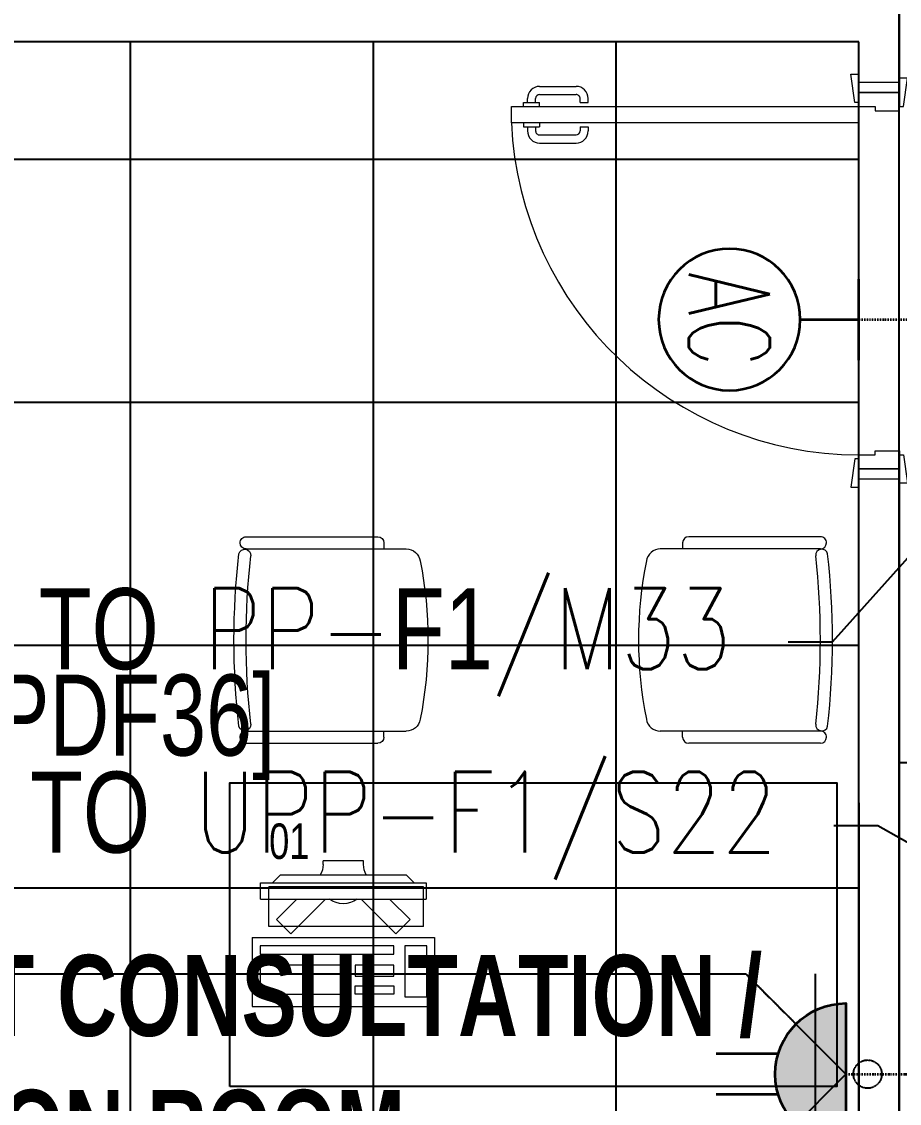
# Model space of a CAD drawing. Extents: x -178977 to 231842, y -29287 to 19916.
# Drawn here: x 40706 to 42876, y -12162 to -9490 of the extents above; entities that cross this region are included whole.
import ezdxf
from ezdxf import colors
from ezdxf.entities.mleader import LeaderData, LeaderLine
from ezdxf.enums import TextEntityAlignment as Align
from ezdxf.math import Vec2, Vec3

# ---------------------------------------------------------------- set-up
doc = ezdxf.new("R2010")
doc.units = 0
doc.header["$LTSCALE"] = 0.25
doc.linetypes.add('DASHDOT', pattern=[25.4, 12.7, -6.35, 0, -6.35])
doc.linetypes.add('HIDDEN', pattern=[9.525, 6.35, -3.175])
for name, color, linetype, lineweight in [('01-First Floor-FUR$0$72_EGR_BASE_TEXT', 252, 'Continuous', 5), ('01-First Floor-FUR$0$72_EGR_EQP_TAG', 142, 'Continuous', 5), ('01-First Floor-FUR$0$LOADING', 253, 'Continuous', 5), ('01-First Floor-FUR$0$Walls', 251, 'Continuous', 5), ('01-First Floor-FUR$0$Wooden Joinery', 251, 'Continuous', 5), ('E-LITE-CIRC', 6, 'Continuous', 25), ('E-LITE-CLNG-CNDT', 6, 'DASHDOT', 35), ('E-LITE-EXIT-NUMB', 6, 'Continuous', 25), ('E-POWR-CIRC-NUMB', 6, 'Continuous', 25), ('E-POWR-CLNG-CNDT', 6, 'DASHDOT', 35), ('E-POWR-FLOR-CNDT', 6, 'HIDDEN', 25), ('E-POWR-WALL @ 100', 4, 'Continuous', 35)]:
    doc.layers.add(name, color=color, linetype=linetype, lineweight=lineweight)
for name, color, linetype in [('01-First Floor-FUR$0$FALSE CEILING', 251, 'Continuous'), ('01-First Floor-FUR$0$TME-NON MEDICAL FURNITURE', 242, 'Continuous'), ('01-First Floor-FUR$0$X-WHITE glass', 255, 'Continuous'), ('E-POWR-IDEN', 101, 'Continuous')]:
    doc.layers.add(name, color=color, linetype=linetype)
doc.styles.add('01-First Floor-FUR$0$X3G_ENTITY_257CFD', font='swisscl.ttf', dxfattribs={"height": 200})
doc.styles.add('01-First Floor-FUR$0$X3G_ENTITY_9EC9', font='swisscl.ttf', dxfattribs={"height": 0.2})
doc.styles.add('01-First Floor-FUR$0$X3G_ENTITY_9F38', font='swisscl.ttf', dxfattribs={"height": 0.2})
doc.styles.add('DC_SIMPLEX', font='SIMPLEX.shx', dxfattribs={"width": 0.7})

# ---------------------------------------------------------------- blocks, each defined once
blk = doc.blocks.new('01-First Floor-FUR$0$A$C72370EFE')
at = {"layer": '01-First Floor-FUR$0$Wooden Joinery'}
for p, q in [((-0.01, -0.04), (-0.02, -0.04)), ((-0.01, -0.03), (-0.01, -0.07)), ((0, -0.03), (-0.01, -0.03)), ((0.04, -0.03), (0.05, -0.03)), ((0.05, -0.03), (0.05, -0.07)), ((0.05, -0.04), (0.06, -0.04)), ((-0.05, -0.07), (-0.05, -0.16)), ((-0.03, -0.07), (-0.03, -0.16)), ((-0.01, -0.06), (-0.02, -0.06)), ((0, -0.07), (-0.01, -0.07)), ((0.04, -0.07), (0.05, -0.07)), ((0.05, -0.06), (0.06, -0.06)), ((0.07, -0.07), (0.07, -0.16)), ((0.09, -0.07), (0.09, -0.16)), ((-0.01, -0.17), (-0.02, -0.17)), ((-0.01, -0.17), (-0.01, -0.19)), ((0.05, -0.17), (0.06, -0.17)), ((0.05, -0.17), (0.05, -0.19)), ((-0.01, -0.19), (-0.02, -0.19)), ((0.05, -0.19), (0.06, -0.19))]:
    blk.add_line(p, q, dxfattribs=at)
for centre, radius, start, end in [((-0.02, -0.07), 0.03, 90, 180), ((0.06, -0.07), 0.03, 0, 90), ((-0.02, -0.07), 0.01, 90, 180), ((0.06, -0.07), 0.01, 0, 90), ((-0.02, -0.16), 0.03, 180, 270), ((-0.02, -0.16), 0.01, 180, 270), ((0.06, -0.16), 0.01, 270, 0), ((0.06, -0.16), 0.03, 270, 0)]:
    blk.add_arc(centre, radius, start, end, dxfattribs=at)
blk = doc.blocks.new('01-First Floor-FUR$0$A$C5DAD61B4')
at = {"layer": '01-First Floor-FUR$0$Wooden Joinery'}
for points in [[(80, 959.1), (80, 969.1), (10, 979.1), (10, 959.1)], [(940, 959.1), (940, 969.1), (1010, 979.1), (1010, 959.1)], [(70, 859.1), (70, 849.1), (0, 839.1), (0, 859.1)], [(120, 859.1), (120, 0), (80, 0), (80, 859.1)], [(950, 859.1), (950, 849.1), (1020, 839.1), (1020, 859.1)]]:
    blk.add_lwpolyline(points, close=True, dxfattribs=at)
for points in [[(45, 859.1), (45, 959.1), (20, 959.1), (20, 859.1), (45, 859.1)], [(45, 859.1), (80, 859.1), (80, 899.1), (90, 899.1), (90, 959.1), (45, 959.1), (45, 859.1)], [(975, 859.1), (940, 859.1), (940, 899.1), (930, 899.1), (930, 959.1), (975, 959.1), (975, 859.1)], [(975, 859.1), (975, 959.1), (1000, 959.1), (1000, 859.1), (975, 859.1)]]:
    blk.add_lwpolyline(points, dxfattribs=at)
blk.add_arc((80, 859.1), 860, 272.666, 0, dxfattribs=at)
at = {"layer": '01-First Floor-FUR$0$Wooden Joinery', "xscale": 999.9999999998854, "yscale": 999.9999999998854, "zscale": 999.9999999998854, "rotation": 180}
blk.add_blockref('01-First Floor-FUR$0$A$C72370EFE', (120, 0), dxfattribs=at)
blk = doc.blocks.new('01-First Floor-FUR$0$GF21016-P')
at = {"layer": '01-First Floor-FUR$0$LOADING', "extrusion": (-1.24384e-09, -1.20261e-09, -1)}
for p, q in [((0.0128, 0.0179), (0.0128, 0.4136)), ((0.4628, 0.0179), (0.4628, 0.4136)), ((-0.0022, 0.3585), (0.0128, 0.3585)), ((0.4778, 0.3585), (0.4628, 0.3585)), ((-0.0172, 0.0179), (-0.0172, 0.3435)), ((0.4928, 0.0179), (0.4928, 0.3435)), ((0.4778, 0.0029), (0.4778, 0.0029))]:
    blk.add_line(p, q, dxfattribs=at)
for centre, radius, start, end in [((-0.2378, -0.5362), 1.0036, 78.7568, 101.2432), ((-0.0478, 0.4136), 0.035, 0, 80.6557), ((-0.4278, 0.4136), 0.035, 99.3443, 180), ((0.0022, 0.3435), 0.015, 0, 90), ((-0.4778, 0.3435), 0.015, 90, 180), ((-0.0284, 0.0145), 0.015, 284.3864, 95.5209), ((-0.2378, 1.8928), 1.8749, 263.6341, 276.3659), ((-0.4471, 0.0145), 0.015, 84.4791, 255.6136), ((0.0022, 0.0179), 0.015, 270, 0), ((0.0022, 0.0179), 0.015, 180, 270), ((-0.2378, 1.8734), 1.8855, 263.5119, 276.4881), ((-0.4778, 0.0179), 0.015, 270, 0), ((-0.4778, 0.0179), 0.015, 180, 270)]:
    blk.add_arc(centre, radius, start, end, dxfattribs=at)
blk = doc.blocks.new('01-First Floor-FUR$0$ITCWLS1-P')
at = {"layer": '01-First Floor-FUR$0$LOADING'}
for p, q in [((-0.2651, 0.43, 0), (-0.3051, 0.43, 0)), ((-0.3051, 0.43, 0), (-0.3051, 0.02, 0)), ((-0.2651, 0.43, 0), (-0.2651, 0.02, 0)), ((-0.17, 0.45), (-0.17, 0)), ((-0.17, 0.45), (0, 0.45)), ((-0.1496, 0.4305), (-0.1291, 0.4305)), ((-0.1291, 0.4305), (-0.1291, 0.4089)), ((0, 0.45), (0, 0)), ((-0.197, 0.4094), (-0.295, 0.4094)), ((-0.295, 0.0264), (-0.295, 0.4094)), ((-0.197, 0.0264), (-0.197, 0.4094)), ((-0.3251, 0.38, 0), (-0.3051, 0.4, 0)), ((-0.3251, 0.38, 0), (-0.3251, 0.07, 0)), ((-0.3503, 0.275), (-0.3596, 0.275)), ((-0.3596, 0.175), (-0.3596, 0.275)), ((-0.3503, 0.175), (-0.3596, 0.175)), ((-0.3251, 0.07, 0), (-0.3051, 0.05, 0)), ((-0.3051, 0.02, 0), (-0.2651, 0.02, 0)), ((-0.197, 0.0264), (-0.295, 0.0264)), ((-0.17, 0), (0, 0))]:
    blk.add_line(p, q, dxfattribs=at)
at = {"layer": '01-First Floor-FUR$0$LOADING', "extrusion": (2.48281e-10, 3.18408e-10, -1)}
for p, q in [((-0.2651, 0.3395), (-0.2144, 0.3902)), ((-0.1791, 0.3548), (-0.2144, 0.3902)), ((-0.2651, 0.2688), (-0.1791, 0.3548))]:
    blk.add_line(p, q, dxfattribs=at)
at = {"layer": '01-First Floor-FUR$0$LOADING', "extrusion": (2.48281e-10, -3.18408e-10, -1)}
for p, q in [((-0.2651, 0.1812), (-0.1791, 0.0952)), ((-0.2651, 0.1105), (-0.2144, 0.0598)), ((-0.1791, 0.0952), (-0.2144, 0.0598))]:
    blk.add_line(p, q, dxfattribs=at)
at = {"layer": '01-First Floor-FUR$0$LOADING'}
for points in [[(-0.1291, 0.4089), (-0.1291, 0.1), (-0.1496, 0.1), (-0.1496, 0.4305)], [(-0.1496, 0.1), (-0.1496, 0.1), (-0.1496, 0.1), (-0.1496, 0.1), (-0.1496, 0.1), (-0.1496, 0.1), (-0.1496, 0.1), (-0.1496, 0.1), (-0.1496, 0.1)], [(-0.1496, 0.1), (-0.1496, 0.1), (-0.1496, 0.1), (-0.1496, 0.1), (-0.1496, 0.1), (-0.1496, 0.1), (-0.1496, 0.1), (-0.1496, 0.1), (-0.1496, 0.1), (-0.1496, 0.1), (-0.1496, 0.1), (-0.1496, 0.1), (-0.1496, 0.1), (-0.1496, 0.1), (-0.1496, 0.1), (-0.1496, 0.1), (-0.1496, 0.1), (-0.1496, 0.1)], [(-0.1496, 0.1), (-0.1496, 0.1), (-0.1496, 0.1), (-0.1496, 0.1), (-0.1496, 0.1), (-0.1496, 0.1), (-0.1496, 0.1), (-0.1496, 0.1), (-0.1496, 0.1), (-0.1496, 0.1)], [(-0.1496, 0.1), (-0.1496, 0.1), (-0.1496, 0.1), (-0.1496, 0.1), (-0.1496, 0.1), (-0.1496, 0.1), (-0.1496, 0.1)], [(-0.1496, 0.1), (-0.1496, 0.1), (-0.1496, 0.1), (-0.1496, 0.1), (-0.1496, 0.1), (-0.1496, 0.1), (-0.1496, 0.1), (-0.1496, 0.1), (-0.1496, 0.1), (-0.1496, 0.1)], [(-0.1496, 0.1), (-0.1496, 0.1), (-0.1496, 0.1), (-0.1496, 0.1), (-0.1496, 0.1), (-0.1496, 0.1), (-0.1496, 0.1), (-0.1496, 0.1), (-0.1496, 0.1), (-0.1496, 0.1), (-0.1496, 0.1), (-0.1496, 0.1), (-0.1496, 0.1), (-0.1496, 0.1), (-0.1496, 0.1)], [(-0.1496, 0.1), (-0.1496, 0.1), (-0.1496, 0.1), (-0.1496, 0.1), (-0.1496, 0.1), (-0.1496, 0.1), (-0.1496, 0.1), (-0.1496, 0.1), (-0.1496, 0.1), (-0.1496, 0.1)], [(-0.1496, 0.1), (-0.1496, 0.1), (-0.1496, 0.1), (-0.1496, 0.1), (-0.1496, 0.1), (-0.1496, 0.1), (-0.1496, 0.1), (-0.1496, 0.1), (-0.1496, 0.1), (-0.1496, 0.1)], [(-0.1496, 0.1), (-0.1496, 0.1), (-0.1496, 0.1), (-0.1496, 0.1), (-0.1496, 0.1), (-0.1496, 0.1), (-0.1496, 0.1), (-0.1496, 0.1), (-0.1496, 0.1), (-0.1496, 0.1), (-0.1496, 0.1), (-0.1496, 0.1), (-0.1496, 0.1), (-0.1496, 0.1), (-0.1496, 0.1), (-0.1496, 0.1), (-0.1496, 0.1), (-0.1496, 0.1), (-0.1496, 0.1), (-0.1496, 0.1), (-0.1496, 0.1), (-0.1496, 0.1), (-0.1496, 0.1), (-0.1496, 0.1), (-0.1496, 0.1), (-0.1496, 0.1), (-0.1496, 0.1), (-0.1496, 0.1), (-0.1496, 0.1), (-0.1496, 0.1), (-0.1496, 0.1), (-0.1496, 0.1), (-0.1496, 0.1), (-0.1496, 0.1), (-0.1496, 0.1), (-0.1496, 0.1), (-0.1496, 0.1), (-0.1496, 0.1), (-0.1496, 0.1), (-0.1496, 0.1), (-0.1496, 0.1), (-0.1496, 0.1), (-0.1496, 0.1), (-0.1496, 0.1), (-0.1496, 0.1), (-0.1496, 0.1), (-0.1496, 0.1), (-0.1496, 0.1), (-0.1496, 0.1), (-0.1496, 0.1), (-0.1496, 0.1), (-0.1496, 0.1), (-0.1496, 0.1), (-0.1496, 0.1)], [(-0.1496, 0.1), (-0.1496, 0.1), (-0.1496, 0.1), (-0.1496, 0.1), (-0.1496, 0.1), (-0.1496, 0.1), (-0.1496, 0.1), (-0.1496, 0.1), (-0.1496, 0.1), (-0.1496, 0.1), (-0.1496, 0.1), (-0.1496, 0.1), (-0.1496, 0.1), (-0.1496, 0.1), (-0.1496, 0.1), (-0.1496, 0.1), (-0.1496, 0.1), (-0.1496, 0.1), (-0.1496, 0.1), (-0.1496, 0.1), (-0.1496, 0.1), (-0.1496, 0.1), (-0.1496, 0.1), (-0.1496, 0.1), (-0.1496, 0.1), (-0.1496, 0.1), (-0.1496, 0.1), (-0.1496, 0.1), (-0.1496, 0.1), (-0.1496, 0.1), (-0.1496, 0.1), (-0.1496, 0.1), (-0.1496, 0.1), (-0.1496, 0.1), (-0.1496, 0.1), (-0.1496, 0.1), (-0.1496, 0.1), (-0.1496, 0.1), (-0.1496, 0.1), (-0.1496, 0.1), (-0.1496, 0.1), (-0.1496, 0.1), (-0.1496, 0.1), (-0.1496, 0.1), (-0.1496, 0.1), (-0.1496, 0.1), (-0.1496, 0.1), (-0.1496, 0.1), (-0.1496, 0.1), (-0.1496, 0.1), (-0.1496, 0.1), (-0.1496, 0.1), (-0.1496, 0.1), (-0.1496, 0.1), (-0.1496, 0.1), (-0.1496, 0.1), (-0.1496, 0.1), (-0.1496, 0.1), (-0.1496, 0.1), (-0.1496, 0.1), (-0.1496, 0.1), (-0.1496, 0.1), (-0.1496, 0.1), (-0.1496, 0.1), (-0.1496, 0.1), (-0.1496, 0.1), (-0.1496, 0.1), (-0.1496, 0.1), (-0.1496, 0.1), (-0.1496, 0.1), (-0.1496, 0.1), (-0.1496, 0.1), (-0.1496, 0.1), (-0.1496, 0.1), (-0.1496, 0.1), (-0.1496, 0.1), (-0.1496, 0.1), (-0.1496, 0.1), (-0.1496, 0.1), (-0.1496, 0.1), (-0.1496, 0.1), (-0.1496, 0.1), (-0.1496, 0.1), (-0.1496, 0.1), (-0.1496, 0.1), (-0.1496, 0.1), (-0.1496, 0.1), (-0.1496, 0.1), (-0.1496, 0.1)], [(-0.1496, 0.1), (-0.1496, 0.1), (-0.1496, 0.1), (-0.1496, 0.1), (-0.1496, 0.1), (-0.1496, 0.1), (-0.1496, 0.1), (-0.1496, 0.1), (-0.1496, 0.1), (-0.1496, 0.1), (-0.1496, 0.1), (-0.1496, 0.1)], [(-0.1496, 0.1), (-0.1496, 0.1), (-0.1496, 0.1), (-0.1496, 0.1), (-0.1496, 0.1), (-0.1496, 0.1), (-0.1496, 0.1)], [(-0.1496, 0.1), (-0.1496, 0.1), (-0.1496, 0.1), (-0.1496, 0.1), (-0.1496, 0.1), (-0.1496, 0.1), (-0.1496, 0.1), (-0.1496, 0.1), (-0.1496, 0.1), (-0.1496, 0.1), (-0.1496, 0.1), (-0.1496, 0.1), (-0.1496, 0.1), (-0.1496, 0.1), (-0.1496, 0.1), (-0.1496, 0.1), (-0.1496, 0.1)], [(-0.1496, 0.1), (-0.1496, 0.1), (-0.1496, 0.1), (-0.1496, 0.1), (-0.1496, 0.1), (-0.1496, 0.1), (-0.1496, 0.1), (-0.1496, 0.1), (-0.1496, 0.1), (-0.1496, 0.1), (-0.1496, 0.1), (-0.1496, 0.1), (-0.1496, 0.1), (-0.1496, 0.1), (-0.1496, 0.1), (-0.1496, 0.1), (-0.1496, 0.1), (-0.1496, 0.1), (-0.1496, 0.1), (-0.1496, 0.1), (-0.1496, 0.1), (-0.1496, 0.1), (-0.1496, 0.1), (-0.1496, 0.1), (-0.1496, 0.1), (-0.1496, 0.1), (-0.1496, 0.1), (-0.1496, 0.1), (-0.1496, 0.1), (-0.1496, 0.1), (-0.1496, 0.1), (-0.1496, 0.1), (-0.1496, 0.1), (-0.1496, 0.1), (-0.1496, 0.1), (-0.1496, 0.1), (-0.1496, 0.1), (-0.1496, 0.1), (-0.1496, 0.1), (-0.1496, 0.1), (-0.1496, 0.1), (-0.1496, 0.1), (-0.1496, 0.1), (-0.1496, 0.1), (-0.1496, 0.1), (-0.1496, 0.1), (-0.1496, 0.1), (-0.1496, 0.1), (-0.1496, 0.1), (-0.1496, 0.1), (-0.1496, 0.1), (-0.1496, 0.1), (-0.1496, 0.1), (-0.1496, 0.1), (-0.1496, 0.1), (-0.1496, 0.1), (-0.1496, 0.1), (-0.1496, 0.1), (-0.1496, 0.1), (-0.1496, 0.1), (-0.1496, 0.1), (-0.1496, 0.1), (-0.1496, 0.1), (-0.1496, 0.1), (-0.1496, 0.1), (-0.1496, 0.1), (-0.1496, 0.1), (-0.1496, 0.1), (-0.1496, 0.1), (-0.1496, 0.1), (-0.1496, 0.1), (-0.1496, 0.1), (-0.1496, 0.1), (-0.1496, 0.1), (-0.1496, 0.1), (-0.1496, 0.1), (-0.1496, 0.1), (-0.1496, 0.1), (-0.1496, 0.1), (-0.1496, 0.1), (-0.1496, 0.1), (-0.1496, 0.1), (-0.1496, 0.1), (-0.1496, 0.1), (-0.1496, 0.1), (-0.1496, 0.1), (-0.1496, 0.1), (-0.1496, 0.1), (-0.1496, 0.1), (-0.1496, 0.1), (-0.1496, 0.1), (-0.1496, 0.1), (-0.1496, 0.1), (-0.1496, 0.1), (-0.1496, 0.1), (-0.1496, 0.1), (-0.1496, 0.1), (-0.1496, 0.1), (-0.1496, 0.1), (-0.1496, 0.1), (-0.1496, 0.1), (-0.1496, 0.1), (-0.1496, 0.1), (-0.1496, 0.1), (-0.1496, 0.1), (-0.1496, 0.1), (-0.1496, 0.1), (-0.1496, 0.1), (-0.1496, 0.1), (-0.1496, 0.1), (-0.1496, 0.1)], [(-0.1496, 0.1), (-0.1496, 0.1), (-0.1496, 0.1), (-0.1496, 0.1), (-0.1496, 0.1), (-0.1496, 0.1), (-0.1496, 0.1), (-0.1496, 0.1)]]:
    blk.add_lwpolyline(points, dxfattribs=at)
for points in [[(-0.1019, 0.4305), (-0.0304, 0.4305), (-0.0304, 0.2294), (-0.1019, 0.2294)], [(-0.1019, 0.1954), (-0.0747, 0.1954), (-0.0747, 0.1), (-0.1019, 0.1)], [(-0.0304, 0.1954), (-0.0508, 0.1954), (-0.0508, 0.1), (-0.0304, 0.1)], [(-0.1496, 0.1), (-0.1496, 0.1), (-0.1496, 0.1), (-0.1496, 0.1), (-0.1496, 0.1), (-0.1496, 0.1), (-0.1496, 0.1), (-0.1496, 0.1), (-0.1496, 0.1), (-0.1496, 0.1), (-0.1496, 0.1), (-0.1496, 0.1), (-0.1496, 0.1), (-0.1496, 0.1), (-0.1496, 0.1), (-0.1496, 0.1), (-0.1496, 0.1), (-0.1496, 0.1), (-0.1496, 0.1), (-0.1496, 0.1), (-0.1496, 0.1), (-0.1496, 0.1), (-0.1496, 0.1), (-0.1496, 0.1), (-0.1496, 0.1), (-0.1496, 0.1), (-0.1496, 0.1), (-0.1496, 0.1), (-0.1496, 0.1), (-0.1496, 0.1), (-0.1496, 0.1), (-0.1496, 0.1), (-0.1496, 0.1), (-0.1496, 0.1), (-0.1496, 0.1), (-0.1496, 0.1), (-0.1496, 0.1), (-0.1496, 0.1), (-0.1496, 0.1), (-0.1496, 0.1), (-0.1496, 0.1), (-0.1496, 0.1), (-0.1496, 0.1), (-0.1496, 0.1), (-0.1496, 0.1), (-0.1496, 0.1), (-0.1496, 0.1), (-0.1496, 0.1), (-0.1496, 0.1), (-0.1496, 0.1), (-0.1496, 0.1), (-0.1496, 0.1), (-0.1496, 0.1), (-0.1496, 0.1), (-0.1496, 0.1), (-0.1496, 0.1), (-0.1496, 0.1), (-0.1496, 0.1), (-0.1496, 0.1), (-0.1496, 0.1), (-0.1496, 0.1), (-0.1496, 0.1), (-0.1496, 0.1), (-0.1496, 0.1), (-0.1496, 0.1), (-0.1496, 0.1), (-0.1496, 0.1), (-0.1496, 0.1), (-0.1496, 0.1), (-0.1496, 0.1), (-0.1496, 0.1), (-0.1496, 0.1), (-0.1496, 0.1), (-0.1496, 0.1), (-0.1496, 0.1), (-0.1496, 0.1), (-0.1496, 0.1), (-0.1496, 0.1), (-0.1496, 0.1), (-0.1496, 0.1), (-0.1496, 0.1), (-0.1496, 0.1), (-0.1496, 0.1), (-0.1496, 0.1), (-0.1496, 0.1), (-0.1496, 0.1), (-0.1496, 0.1), (-0.1496, 0.1), (-0.1496, 0.1), (-0.1496, 0.1), (-0.1496, 0.1), (-0.1496, 0.1), (-0.1496, 0.1), (-0.1496, 0.1), (-0.1496, 0.1), (-0.1496, 0.1), (-0.1496, 0.1), (-0.1496, 0.1), (-0.1496, 0.1), (-0.1496, 0.1), (-0.1496, 0.1), (-0.1496, 0.1), (-0.1496, 0.1), (-0.1496, 0.1), (-0.1496, 0.1), (-0.1496, 0.1), (-0.1496, 0.1), (-0.1496, 0.1), (-0.1496, 0.1), (-0.1496, 0.1), (-0.1496, 0.1), (-0.1496, 0.1), (-0.1496, 0.1), (-0.1496, 0.1), (-0.1496, 0.1), (-0.1496, 0.1), (-0.1496, 0.1), (-0.1496, 0.1), (-0.1496, 0.1), (-0.1496, 0.1), (-0.1496, 0.1), (-0.1496, 0.1), (-0.1496, 0.1), (-0.1496, 0.1), (-0.1496, 0.1), (-0.1496, 0.1), (-0.1496, 0.1), (-0.1496, 0.1), (-0.1496, 0.1), (-0.1496, 0.1), (-0.1496, 0.1), (-0.1496, 0.1), (-0.1496, 0.1), (-0.1496, 0.1), (-0.1496, 0.1), (-0.1496, 0.1), (-0.1496, 0.1), (-0.1496, 0.1), (-0.1496, 0.1), (-0.1496, 0.1), (-0.1496, 0.1), (-0.1496, 0.1), (-0.1496, 0.1), (-0.1496, 0.1), (-0.1496, 0.1), (-0.1496, 0.1), (-0.1496, 0.1), (-0.1496, 0.1), (-0.1496, 0.1), (-0.1496, 0.1), (-0.1496, 0.1), (-0.1496, 0.1), (-0.1496, 0.1), (-0.1496, 0.1), (-0.1496, 0.1), (-0.1496, 0.1), (-0.1496, 0.1), (-0.1496, 0.1), (-0.1496, 0.1), (-0.1496, 0.1), (-0.1496, 0.1), (-0.1496, 0.1), (-0.1496, 0.1), (-0.1496, 0.1), (-0.1496, 0.1), (-0.1496, 0.1), (-0.1496, 0.1), (-0.1496, 0.1), (-0.1496, 0.1), (-0.1496, 0.1), (-0.1496, 0.1), (-0.1496, 0.1), (-0.1496, 0.1), (-0.1496, 0.1), (-0.1496, 0.1), (-0.1496, 0.1), (-0.1496, 0.1), (-0.1496, 0.1), (-0.1496, 0.1), (-0.1496, 0.1), (-0.1496, 0.1), (-0.1496, 0.1), (-0.1496, 0.1), (-0.1496, 0.1), (-0.1496, 0.1), (-0.1496, 0.1), (-0.1496, 0.1), (-0.1496, 0.1), (-0.1496, 0.1), (-0.1496, 0.1), (-0.1496, 0.1), (-0.1496, 0.1), (-0.1496, 0.1), (-0.1496, 0.1), (-0.1496, 0.1), (-0.1496, 0.1), (-0.1496, 0.1), (-0.1496, 0.1), (-0.1496, 0.1), (-0.1496, 0.1), (-0.1496, 0.1), (-0.1496, 0.1), (-0.1496, 0.1), (-0.1496, 0.1), (-0.1496, 0.1), (-0.1496, 0.1), (-0.1496, 0.1), (-0.1496, 0.1), (-0.1496, 0.1), (-0.1496, 0.1), (-0.1496, 0.1), (-0.1496, 0.1), (-0.1496, 0.1), (-0.1496, 0.1), (-0.1496, 0.1), (-0.1496, 0.1), (-0.1496, 0.1), (-0.1496, 0.1), (-0.1496, 0.1), (-0.1496, 0.1), (-0.1496, 0.1), (-0.1496, 0.1), (-0.1496, 0.1), (-0.1496, 0.1), (-0.1496, 0.1), (-0.1496, 0.1), (-0.1496, 0.1), (-0.1496, 0.1), (-0.1496, 0.1), (-0.1496, 0.1), (-0.1496, 0.1), (-0.1496, 0.1), (-0.1496, 0.1), (-0.1496, 0.1), (-0.1496, 0.1), (-0.1496, 0.1), (-0.1496, 0.1), (-0.1496, 0.1), (-0.1496, 0.1), (-0.1496, 0.1), (-0.1496, 0.1), (-0.1496, 0.1), (-0.1496, 0.1), (-0.1496, 0.1), (-0.1496, 0.1), (-0.1496, 0.1), (-0.1496, 0.1), (-0.1496, 0.1), (-0.1496, 0.1), (-0.1496, 0.1), (-0.1496, 0.1), (-0.1496, 0.1), (-0.1496, 0.1), (-0.1496, 0.1), (-0.1496, 0.1), (-0.1496, 0.1), (-0.1496, 0.1), (-0.1496, 0.1), (-0.1496, 0.1), (-0.1496, 0.1), (-0.1496, 0.1), (-0.1496, 0.1), (-0.1496, 0.1), (-0.1496, 0.1), (-0.1496, 0.1), (-0.1496, 0.1), (-0.1496, 0.1), (-0.1496, 0.1), (-0.1496, 0.1), (-0.1496, 0.1), (-0.1496, 0.1), (-0.1496, 0.1), (-0.1496, 0.1), (-0.1496, 0.1), (-0.1496, 0.1), (-0.1496, 0.1), (-0.1496, 0.1)], [(-0.1496, 0.1), (-0.1496, 0.1), (-0.1496, 0.1), (-0.1496, 0.1), (-0.1496, 0.1), (-0.1496, 0.1), (-0.1496, 0.1), (-0.1496, 0.1), (-0.1496, 0.1), (-0.1496, 0.1), (-0.1496, 0.1), (-0.1496, 0.1), (-0.1496, 0.1), (-0.1496, 0.1), (-0.1496, 0.1), (-0.1496, 0.1), (-0.1496, 0.1), (-0.1496, 0.1), (-0.1496, 0.1), (-0.1496, 0.1), (-0.1496, 0.1), (-0.1496, 0.1), (-0.1496, 0.1), (-0.1496, 0.1), (-0.1496, 0.1), (-0.1496, 0.1), (-0.1496, 0.1), (-0.1496, 0.1), (-0.1496, 0.1), (-0.1496, 0.1), (-0.1496, 0.1), (-0.1496, 0.1), (-0.1496, 0.1), (-0.1496, 0.1), (-0.1496, 0.1), (-0.1496, 0.1), (-0.1496, 0.1), (-0.1496, 0.1), (-0.1496, 0.1), (-0.1496, 0.1), (-0.1496, 0.1), (-0.1496, 0.1), (-0.1496, 0.1), (-0.1496, 0.1), (-0.1496, 0.1), (-0.1496, 0.1), (-0.1496, 0.1), (-0.1496, 0.1), (-0.1496, 0.1), (-0.1496, 0.1), (-0.1496, 0.1), (-0.1496, 0.1), (-0.1496, 0.1), (-0.1496, 0.1), (-0.1496, 0.1), (-0.1496, 0.1), (-0.1496, 0.1), (-0.1496, 0.1), (-0.1496, 0.1), (-0.1496, 0.1), (-0.1496, 0.1), (-0.1496, 0.1), (-0.1496, 0.1), (-0.1496, 0.1), (-0.1496, 0.1), (-0.1496, 0.1), (-0.1496, 0.1), (-0.1496, 0.1), (-0.1496, 0.1), (-0.1496, 0.1), (-0.1496, 0.1), (-0.1496, 0.1), (-0.1496, 0.1), (-0.1496, 0.1), (-0.1496, 0.1), (-0.1496, 0.1), (-0.1496, 0.1), (-0.1496, 0.1), (-0.1496, 0.1), (-0.1496, 0.1), (-0.1496, 0.1), (-0.1496, 0.1), (-0.1496, 0.1), (-0.1496, 0.1), (-0.1496, 0.1), (-0.1496, 0.1), (-0.1496, 0.1), (-0.1496, 0.1), (-0.1496, 0.1), (-0.1496, 0.1), (-0.1496, 0.1), (-0.1496, 0.1), (-0.1496, 0.1), (-0.1496, 0.1), (-0.1496, 0.1), (-0.1496, 0.1), (-0.1496, 0.1), (-0.1496, 0.1), (-0.1496, 0.1), (-0.1496, 0.1), (-0.1496, 0.1), (-0.1496, 0.1), (-0.1496, 0.1), (-0.1496, 0.1), (-0.1496, 0.1), (-0.1496, 0.1), (-0.1496, 0.1), (-0.1496, 0.1), (-0.1496, 0.1), (-0.1496, 0.1), (-0.1496, 0.1), (-0.1496, 0.1), (-0.1496, 0.1), (-0.1496, 0.1), (-0.1496, 0.1), (-0.1496, 0.1), (-0.1496, 0.1), (-0.1496, 0.1), (-0.1496, 0.1), (-0.1496, 0.1), (-0.1496, 0.1), (-0.1496, 0.1), (-0.1496, 0.1), (-0.1496, 0.1), (-0.1496, 0.1), (-0.1496, 0.1), (-0.1496, 0.1), (-0.1496, 0.1), (-0.1496, 0.1), (-0.1496, 0.1), (-0.1496, 0.1), (-0.1496, 0.1), (-0.1496, 0.1), (-0.1496, 0.1), (-0.1496, 0.1), (-0.1496, 0.1), (-0.1496, 0.1), (-0.1496, 0.1), (-0.1496, 0.1), (-0.1496, 0.1), (-0.1496, 0.1), (-0.1496, 0.1), (-0.1496, 0.1), (-0.1496, 0.1), (-0.1496, 0.1), (-0.1496, 0.1), (-0.1496, 0.1), (-0.1496, 0.1), (-0.1496, 0.1), (-0.1496, 0.1), (-0.1496, 0.1), (-0.1496, 0.1), (-0.1496, 0.1), (-0.1496, 0.1), (-0.1496, 0.1), (-0.1496, 0.1), (-0.1496, 0.1), (-0.1496, 0.1), (-0.1496, 0.1), (-0.1496, 0.1), (-0.1496, 0.1), (-0.1496, 0.1), (-0.1496, 0.1), (-0.1496, 0.1), (-0.1496, 0.1), (-0.1496, 0.1), (-0.1496, 0.1), (-0.1496, 0.1), (-0.1496, 0.1), (-0.1496, 0.1), (-0.1496, 0.1), (-0.1496, 0.1), (-0.1496, 0.1), (-0.1496, 0.1), (-0.1496, 0.1), (-0.1496, 0.1), (-0.1496, 0.1), (-0.1496, 0.1), (-0.1496, 0.1), (-0.1496, 0.1), (-0.1496, 0.1), (-0.1496, 0.1), (-0.1496, 0.1), (-0.1496, 0.1), (-0.1496, 0.1), (-0.1496, 0.1), (-0.1496, 0.1), (-0.1496, 0.1), (-0.1496, 0.1), (-0.1496, 0.1), (-0.1496, 0.1), (-0.1496, 0.1), (-0.1496, 0.1), (-0.1496, 0.1), (-0.1496, 0.1), (-0.1496, 0.1), (-0.1496, 0.1), (-0.1496, 0.1), (-0.1496, 0.1), (-0.1496, 0.1), (-0.1496, 0.1), (-0.1496, 0.1), (-0.1496, 0.1), (-0.1496, 0.1), (-0.1496, 0.1), (-0.1496, 0.1), (-0.1496, 0.1), (-0.1496, 0.1), (-0.1496, 0.1), (-0.1496, 0.1), (-0.1496, 0.1), (-0.1496, 0.1), (-0.1496, 0.1), (-0.1496, 0.1)], [(-0.1496, 0.1), (-0.1496, 0.1), (-0.1496, 0.1), (-0.1496, 0.1), (-0.1496, 0.1), (-0.1496, 0.1), (-0.1496, 0.1), (-0.1496, 0.1), (-0.1496, 0.1), (-0.1496, 0.1), (-0.1496, 0.1), (-0.1496, 0.1), (-0.1496, 0.1), (-0.1496, 0.1), (-0.1496, 0.1), (-0.1496, 0.1), (-0.1496, 0.1), (-0.1496, 0.1), (-0.1496, 0.1), (-0.1496, 0.1), (-0.1496, 0.1), (-0.1496, 0.1), (-0.1496, 0.1), (-0.1496, 0.1), (-0.1496, 0.1), (-0.1496, 0.1), (-0.1496, 0.1), (-0.1496, 0.1), (-0.1496, 0.1), (-0.1496, 0.1), (-0.1496, 0.1), (-0.1496, 0.1), (-0.1496, 0.1), (-0.1496, 0.1), (-0.1496, 0.1), (-0.1496, 0.1), (-0.1496, 0.1), (-0.1496, 0.1), (-0.1496, 0.1), (-0.1496, 0.1), (-0.1496, 0.1), (-0.1496, 0.1), (-0.1496, 0.1), (-0.1496, 0.1), (-0.1496, 0.1), (-0.1496, 0.1), (-0.1496, 0.1), (-0.1496, 0.1), (-0.1496, 0.1), (-0.1496, 0.1), (-0.1496, 0.1), (-0.1496, 0.1), (-0.1496, 0.1), (-0.1496, 0.1), (-0.1496, 0.1), (-0.1496, 0.1), (-0.1496, 0.1), (-0.1496, 0.1), (-0.1496, 0.1), (-0.1496, 0.1), (-0.1496, 0.1), (-0.1496, 0.1), (-0.1496, 0.1), (-0.1496, 0.1), (-0.1496, 0.1), (-0.1496, 0.1), (-0.1496, 0.1), (-0.1496, 0.1), (-0.1496, 0.1), (-0.1496, 0.1), (-0.1496, 0.1), (-0.1496, 0.1), (-0.1496, 0.1), (-0.1496, 0.1), (-0.1496, 0.1), (-0.1496, 0.1), (-0.1496, 0.1), (-0.1496, 0.1), (-0.1496, 0.1), (-0.1496, 0.1), (-0.1496, 0.1), (-0.1496, 0.1), (-0.1496, 0.1), (-0.1496, 0.1), (-0.1496, 0.1), (-0.1496, 0.1), (-0.1496, 0.1), (-0.1496, 0.1), (-0.1496, 0.1), (-0.1496, 0.1), (-0.1496, 0.1), (-0.1496, 0.1), (-0.1496, 0.1), (-0.1496, 0.1), (-0.1496, 0.1), (-0.1496, 0.1), (-0.1496, 0.1), (-0.1496, 0.1), (-0.1496, 0.1), (-0.1496, 0.1), (-0.1496, 0.1), (-0.1496, 0.1), (-0.1496, 0.1), (-0.1496, 0.1), (-0.1496, 0.1), (-0.1496, 0.1), (-0.1496, 0.1), (-0.1496, 0.1), (-0.1496, 0.1), (-0.1496, 0.1), (-0.1496, 0.1), (-0.1496, 0.1), (-0.1496, 0.1), (-0.1496, 0.1), (-0.1496, 0.1), (-0.1496, 0.1), (-0.1496, 0.1), (-0.1496, 0.1), (-0.1496, 0.1), (-0.1496, 0.1), (-0.1496, 0.1), (-0.1496, 0.1), (-0.1496, 0.1), (-0.1496, 0.1), (-0.1496, 0.1), (-0.1496, 0.1), (-0.1496, 0.1), (-0.1496, 0.1), (-0.1496, 0.1), (-0.1496, 0.1), (-0.1496, 0.1), (-0.1496, 0.1), (-0.1496, 0.1), (-0.1496, 0.1), (-0.1496, 0.1), (-0.1496, 0.1), (-0.1496, 0.1), (-0.1496, 0.1), (-0.1496, 0.1), (-0.1496, 0.1), (-0.1496, 0.1), (-0.1496, 0.1), (-0.1496, 0.1), (-0.1496, 0.1), (-0.1496, 0.1), (-0.1496, 0.1), (-0.1496, 0.1), (-0.1496, 0.1), (-0.1496, 0.1), (-0.1496, 0.1), (-0.1496, 0.1), (-0.1496, 0.1), (-0.1496, 0.1), (-0.1496, 0.1), (-0.1496, 0.1), (-0.1496, 0.1), (-0.1496, 0.1), (-0.1496, 0.1), (-0.1496, 0.1), (-0.1496, 0.1), (-0.1496, 0.1), (-0.1496, 0.1), (-0.1496, 0.1), (-0.1496, 0.1), (-0.1496, 0.1), (-0.1496, 0.1), (-0.1496, 0.1), (-0.1496, 0.1), (-0.1496, 0.1), (-0.1496, 0.1), (-0.1496, 0.1), (-0.1496, 0.1), (-0.1496, 0.1), (-0.1496, 0.1), (-0.1496, 0.1), (-0.1496, 0.1), (-0.1496, 0.1), (-0.1496, 0.1), (-0.1496, 0.1), (-0.1496, 0.1), (-0.1496, 0.1), (-0.1496, 0.1), (-0.1496, 0.1), (-0.1496, 0.1), (-0.1496, 0.1), (-0.1496, 0.1), (-0.1496, 0.1), (-0.1496, 0.1), (-0.1496, 0.1), (-0.1496, 0.1), (-0.1496, 0.1), (-0.1496, 0.1), (-0.1496, 0.1), (-0.1496, 0.1), (-0.1496, 0.1), (-0.1496, 0.1), (-0.1496, 0.1), (-0.1496, 0.1), (-0.1496, 0.1), (-0.1496, 0.1), (-0.1496, 0.1), (-0.1496, 0.1), (-0.1496, 0.1), (-0.1496, 0.1), (-0.1496, 0.1), (-0.1496, 0.1), (-0.1496, 0.1), (-0.1496, 0.1), (-0.1496, 0.1), (-0.1496, 0.1), (-0.1496, 0.1), (-0.1496, 0.1), (-0.1496, 0.1), (-0.1496, 0.1), (-0.1496, 0.1), (-0.1496, 0.1), (-0.1496, 0.1), (-0.1496, 0.1), (-0.1496, 0.1)], [(-0.1496, 0.0727), (-0.0236, 0.0727), (-0.0236, 0.0182), (-0.1496, 0.0182)]]:
    blk.add_lwpolyline(points, close=True, dxfattribs=at)
for centre, radius, start, end in [((-0.3503, 0.325), 0.05, 270, 300.3093), ((-0.3089, 0.225), 0.0556, 321.9431, 38.0569), ((-0.3503, 0.125), 0.05, 59.6907, 90)]:
    blk.add_arc(centre, radius, start, end, dxfattribs=at)
blk = doc.blocks.new('01-First Floor-FUR')
at = {"layer": '01-First Floor-FUR$0$FALSE CEILING', "linetype": 'Continuous'}
for p, q in [((40976, -12830), (40976, -9540)), ((41576, -12830), (41576, -9540)), ((42176, -12830), (42176, -9540)), ((38576, -9830), (42776, -9830)), ((38576, -10430), (42776, -10430)), ((38576, -11030), (42776, -11030)), ((42875.3, -11320), (44675.3, -11320)), ((38576, -11630), (42776, -11630))]:
    blk.add_line(p, q, dxfattribs=at)
at = {"layer": '01-First Floor-FUR$0$FALSE CEILING'}
for points in [[(42876, -2710), (44676, -2710), (44675.1, -12835.7), (42875.1, -12835.7)], [(42776, -9540), (38576, -9540), (38576, -12830), (42776, -12830)]]:
    blk.add_lwpolyline(points, close=True, dxfattribs=at)
at = {"layer": '01-First Floor-FUR$0$FALSE CEILING', "elevation": 0}
blk.add_lwpolyline([(41221.1, -12120.6), (41221.1, -11370.6), (42721.1, -11370.6), (42721.1, -12120.6)], close=True, dxfattribs=at)
at = {"layer": '01-First Floor-FUR$0$LOADING', "elevation": 0}
blk.add_lwpolyline([(41221.1, -12120.6), (41221.1, -11370.6), (42721.1, -11370.6), (42721.1, -12120.6)], close=True, dxfattribs=at)
at = {"layer": '01-First Floor-FUR$0$Walls'}
for p, q in [((42876, -9300), (42876, -9640)), ((42776, -9540), (38576, -9540)), ((42776, -9540), (42776, -9640)), ((42876, -9640), (42776, -9640)), ((42776, -10620), (42776, -12830)), ((42876, -10620), (42776, -10620)), ((42776, -10620), (42776, -11420)), ((42876, -10620), (42876, -12830))]:
    blk.add_line(p, q, dxfattribs=at)
at = {"layer": '01-First Floor-FUR$0$X-WHITE glass', "color": 253, "lineweight": 30, "ltscale": 6, "true_color": 0x9898cc}
blk.add_line((42776, -11420), (42776, -12830), dxfattribs=at)
at = {"layer": '01-First Floor-FUR$0$LOADING', "extrusion": (-1.93992e-16, -8.01373e-06, 1), "xscale": -1000.000000000014, "yscale": 1000.000000000014, "zscale": 1000.000000000014, "rotation": 90}
blk.add_blockref('01-First Floor-FUR$0$ITCWLS1-P', (41726.6, -11922.5, 0), dxfattribs=at)
at = {"layer": '01-First Floor-FUR$0$TME-NON MEDICAL FURNITURE', "color": 1, "extrusion": (-1.86519e-05, -4.75185e-05, 1), "xscale": 1000.000000000005, "yscale": 1000.000000000005, "zscale": -1000.000000000001, "rotation": 269.9999749024567}
blk.add_blockref('01-First Floor-FUR$0$GF21016-P', (41243.5, -10779.9, -0.3), dxfattribs=at)
at = {"layer": '01-First Floor-FUR$0$TME-NON MEDICAL FURNITURE', "color": 1, "extrusion": (1.86519e-05, -4.75185e-05, 1), "xscale": -1000.000000000005, "yscale": 1000.000000000005, "zscale": -1000.000000000005, "rotation": 90.00002509754324}
blk.add_blockref('01-First Floor-FUR$0$GF21016-P', (42698.7, -10779.9, 1.2), dxfattribs=at)
at = {"layer": '01-First Floor-FUR$0$Wooden Joinery', "rotation": 270}
blk.add_blockref('01-First Floor-FUR$0$A$C5DAD61B4', (41916.9, -9620), dxfattribs=at)
at = {"layer": '01-First Floor-FUR$0$72_EGR_BASE_TEXT', "insert": (40877.7, -11103, 0), "char_height": 200, "attachment_point": 2, "style": '01-First Floor-FUR$0$X3G_ENTITY_9F38'}
blk.add_mtext('[OPDF36]', dxfattribs=at)
at = {"layer": '01-First Floor-FUR$0$72_EGR_BASE_TEXT', "insert": (40589.5, -11795.6, 0.1), "char_height": 200, "width": 4223.97, "attachment_point": 2, "style": '01-First Floor-FUR$0$X3G_ENTITY_9EC9'}
blk.add_mtext('{\\fSwis721 LtCn BT|b1|i0|c0|p34;EAR, NOSE, THROAT CONSULTATION / EXAMINATION ROOM}', dxfattribs=at)
at = {"layer": '01-First Floor-FUR$0$72_EGR_EQP_TAG', "insert": (41368.1, -11470.8, 0), "char_height": 87.47, "attachment_point": 2, "style": '01-First Floor-FUR$0$X3G_ENTITY_257CFD'}
blk.add_mtext('01', dxfattribs=at)
blk = doc.blocks.new('*U159')
h = blk.add_hatch(color=253)
edge = h.paths.add_edge_path()
edge.add_line((-1.75, 0), (1.75, 0))
edge.add_arc((0, 0), 1.75, 180, 360, ccw=False)
for p, q in [((-0.5, -1.677), (-0.5, -3.211)), ((0.5, -1.677), (0.5, -3.211))]:
    blk.add_line(p, q)
blk.add_lwpolyline([(-1.75, 0, 1), (1.75, 0)], format="xyb", close=True)
at = {"layer": 'Defpoints'}
for p, q in [((-2.475, -2.475), (0, 0)), ((2.475, -2.475), (0, 0)), ((2.475, -0.758), (-2.475, -0.758))]:
    blk.add_line(p, q, dxfattribs=at)
at = {"layer": 'E-LITE-EXIT-NUMB', "style": 'DC_SIMPLEX', "width": 0.7, "flags": 8}
blk.add_attdef('TYPE', text='', height=2, rotation=360, dxfattribs=at).set_placement((-2.682, 5.238), align=Align.RIGHT)
blk.add_attdef('CIRCUIT', (2.682, 5.238), '', height=2, rotation=360, dxfattribs=at)
blk = doc.blocks.new('ARR0W')
at = {"color": 45}
blk.add_ellipse((0, 0), major_axis=(0.4, 0), ratio=0.4, dxfattribs=at)
at = {"color": 45, "ltscale": 0.5}
blk.add_solid([(-1.4, 0.167), (-0.4, 0), (-1.4, -0.167)], dxfattribs=at)
blk = doc.blocks.new('*U127')
for p, q in [((0, 1.45), (0, 0)), ((1, 0), (-1, 0))]:
    blk.add_line(p, q)
blk.add_circle((0, 3.2), 1.75)
at = {"layer": 'E-POWR-CIRC-NUMB', "style": 'DC_SIMPLEX', "width": 0.7, "flags": 8}
blk.add_attdef('CIRCUIT', (3.364, 5.671), '', height=2, rotation=360, dxfattribs=at)
at = {"layer": 'E-POWR-IDEN', "style": 'DC_SIMPLEX', "width": 0.7, "flags": 8}
blk.add_attdef('TYPE', text='', height=2, rotation=360, dxfattribs=at).set_placement((0, 3.2), align=Align.MIDDLE_CENTER)

msp = doc.modelspace()

# ---------------------------------------------------------------- linework, layer by layer
at = {"layer": 'E-POWR-CLNG-CNDT'}
for points in [[(42776, -10226), (44476, -10226)], [(42744, -12090), (44476, -12090)]]:
    msp.add_lwpolyline(points, dxfattribs=at)
at = {"layer": 'E-POWR-FLOR-CNDT'}
msp.add_lwpolyline([(38651.8, -10855.2), (38651.8, -11742.5, 0.414214), (38751.8, -11842.5), (42496.5, -11842.5), (42620.2, -11966.2)], format="xyb", dxfattribs=at)
msp.add_circle((42797.5, -12090), 35, dxfattribs=at)

# ---------------------------------------------------------------- block references
at = {"layer": 'E-LITE-CLNG-CNDT'}
msp.add_blockref('01-First Floor-FUR', (0, 0), dxfattribs=at)
at = {"layer": 'E-POWR-WALL @ 100'}
ref = msp.add_blockref('*U127', (42776, -10226), dxfattribs=dict(at, xscale=-100, yscale=100, zscale=100, rotation=90))
ref.add_attrib('TYPE', 'AC', dxfattribs={"layer": 'E-POWR-IDEN', "height": 200, "rotation": 270, "style": 'DC_SIMPLEX', "width": 0.7, "flags": 8}).set_placement((42456, -10226), align=Align.MIDDLE_CENTER)
at = {"layer": 'E-POWR-WALL @ 100', "xscale": -100, "yscale": 100, "zscale": 100, "rotation": 270}
msp.add_blockref('*U159', (42744, -12090), dxfattribs=at)

# ---------------------------------------------------------------- leaders
at = {"layer": 'E-LITE-CIRC'}
ml = msp.add_multileader_mtext('Standard', dxfattribs=at)
ml.set_content('{\\Fdc_el_romans|c0;\\W0.8;TO\\Fromans|c0; \\Fsimplex|c0;PP-\\Fdc_el_romans|c0;F1\\Fsimplex|c0;/M32}', color=256, style='DC_SIMPLEX')
ml.set_leader_properties()
ml.set_arrow_properties(name='ARR0W')
ml.build(insert=Vec2(0, 0))
ml.multileader.update_dxf_attribs({"dogleg_length": 200, "arrow_head_size": 140, "scale": 100})
ctx = ml.context
ctx.base_point, ctx.scale, ctx.char_height, ctx.arrow_head_size, ctx.landing_gap_size, ctx.plane_origin, ctx.plane_x_axis, ctx.plane_y_axis = Vec3(41101.9, -9139.1), 100, 200, 140, 140, Vec3(55119.6, -14563.4), Vec3(1, 0.000001, 0), Vec3(-0.000001, 1, 0)
ctx.text_align_type = 2
notes = []
notes.append((ctx, [(1, (1, 1, 0), (43342.1, -9139.1), (-1, -0.000001, 0), 108.8, [(0, [(43626, -8207.9)], 0, [])])]))
ctx.mtext.insert, ctx.mtext.text_direction, ctx.mtext.rotation, ctx.mtext.alignment, ctx.mtext.flow_direction = Vec3(43093.3, -9005.8), Vec3(1, 0.000001, 0), 0.000001, 3, 5
ml = msp.add_multileader_mtext('Standard', dxfattribs=at)
ml.set_content('{\\Fdc_el_romans|c0;\\W0.8;TO\\Fromans|c0; \\Fsimplex|c0;PP-\\Fdc_el_romans|c0;F1\\Fsimplex|c0;/M24}', color=256, style='DC_SIMPLEX')
ml.set_leader_properties()
ml.set_arrow_properties(name='ARR0W')
ml.build(insert=Vec2(0, 0))
ml.multileader.update_dxf_attribs({"dogleg_length": 200, "arrow_head_size": 140, "scale": 100})
ctx = ml.context
ctx.base_point, ctx.scale, ctx.char_height, ctx.arrow_head_size, ctx.landing_gap_size, ctx.plane_origin, ctx.plane_x_axis, ctx.plane_y_axis = Vec3(23065.5, -9565.8, 0), 100, 200, 140, 140, Vec3(34637.9, -15185.5, 0), Vec3(1, 0.000001, 0), Vec3(-0.000001, 1, 0)
notes.append((ctx, [(0, (1, 1, 0), (22956.7, -9565.8, 0), (1, 0.000001, 0), 108.8, [(0, [(22294.3, -8975, 0)], 0, [])])]))
ctx.mtext.insert, ctx.mtext.text_direction, ctx.mtext.rotation, ctx.mtext.width, ctx.mtext.flow_direction = Vec3(23205.5, -9432.5, 0), Vec3(1, 0.000001, 0), 0.000001, 2086.364, 5
ml = msp.add_multileader_mtext('Standard', dxfattribs=at)
ml.set_content('{\\Fdc_el_romans|c0;\\W0.8;TO\\Fromans|c0; \\Fsimplex|c0;PP-\\Fdc_el_romans|c0;F1\\Fsimplex|c0;/M33}', color=256, style='DC_SIMPLEX')
ml.set_leader_properties()
ml.set_arrow_properties(name='ARR0W')
ml.build(insert=Vec2(0, 0))
ml.multileader.update_dxf_attribs({"dogleg_length": 200, "arrow_head_size": 140, "scale": 100})
ctx = ml.context
ctx.base_point, ctx.scale, ctx.char_height, ctx.arrow_head_size, ctx.landing_gap_size, ctx.plane_origin, ctx.plane_x_axis, ctx.plane_y_axis = Vec3(40469.7, -11022.9, 0), 100, 200, 140, 140, Vec3(54127.9, -15888.4, 0), Vec3(1, 0.000001, 0), Vec3(-0.000001, 1, 0)
ctx.text_align_type = 2
notes.append((ctx, [(1, (1, 1, 0), (42709.9, -11022.9, 0), (-1, -0.000001, 0), 108.8, [(0, [(43429.5, -10218.9, 0)], 0, [])])]))
ctx.mtext.insert, ctx.mtext.text_direction, ctx.mtext.rotation, ctx.mtext.alignment, ctx.mtext.flow_direction = Vec3(42461.1, -10889.6, 0), Vec3(1, 0.000001, 0), 0.000001, 3, 5
ml = msp.add_multileader_mtext('Standard', dxfattribs=at)
ml.set_content('{\\Fdc_el_romans|c0;\\W0.8;TO\\Fromans|c0; \\Fsimplex|c0;UPP-F1/S22}', color=256, style='DC_SIMPLEX')
ml.set_leader_properties()
ml.set_arrow_properties(name='ARR0W')
ml.build(insert=Vec2(0, 0))
ml.multileader.update_dxf_attribs({"dogleg_length": 200, "arrow_head_size": 140, "scale": 100})
ctx = ml.context
ctx.base_point, ctx.scale, ctx.char_height, ctx.arrow_head_size, ctx.landing_gap_size, ctx.plane_origin, ctx.plane_x_axis, ctx.plane_y_axis = Vec3(40445.4, -11476.2, 0), 100, 200, 140, 140, Vec3(56541.3, -18621.6, 0), Vec3(1, 0.000001, 0), Vec3(-0.000001, 1, 0)
ctx.text_align_type = 2
notes.append((ctx, [(1, (1, 1, 0), (42822.7, -11476.2, 0), (-1, -0.000001, 0), 108.8, [(0, [(43904.4, -12090, 0)], 0, [])])]))
ctx.mtext.insert, ctx.mtext.text_direction, ctx.mtext.rotation, ctx.mtext.alignment, ctx.mtext.flow_direction = Vec3(42573.9, -11342.8, 0), Vec3(1, 0.000001, 0), 0.000001, 3, 5
for ctx, leaders in notes:
    for number, flags, end, landing, length, lines in leaders:
        leader = LeaderData()
        leader.index, (leader.has_last_leader_line, leader.has_dogleg_vector, leader.attachment_direction) = number, flags
        leader.last_leader_point, leader.dogleg_vector, leader.dogleg_length = Vec3(end), Vec3(landing), length
        for number, points, colour, breaks in lines:
            line = LeaderLine()
            line.index, line.vertices, line.color, line.breaks = number, Vec3.list(points), colors.encode_raw_color(colour), breaks
            leader.lines.append(line)
        ctx.leaders.append(leader)

doc.saveas('drawing.dxf')
